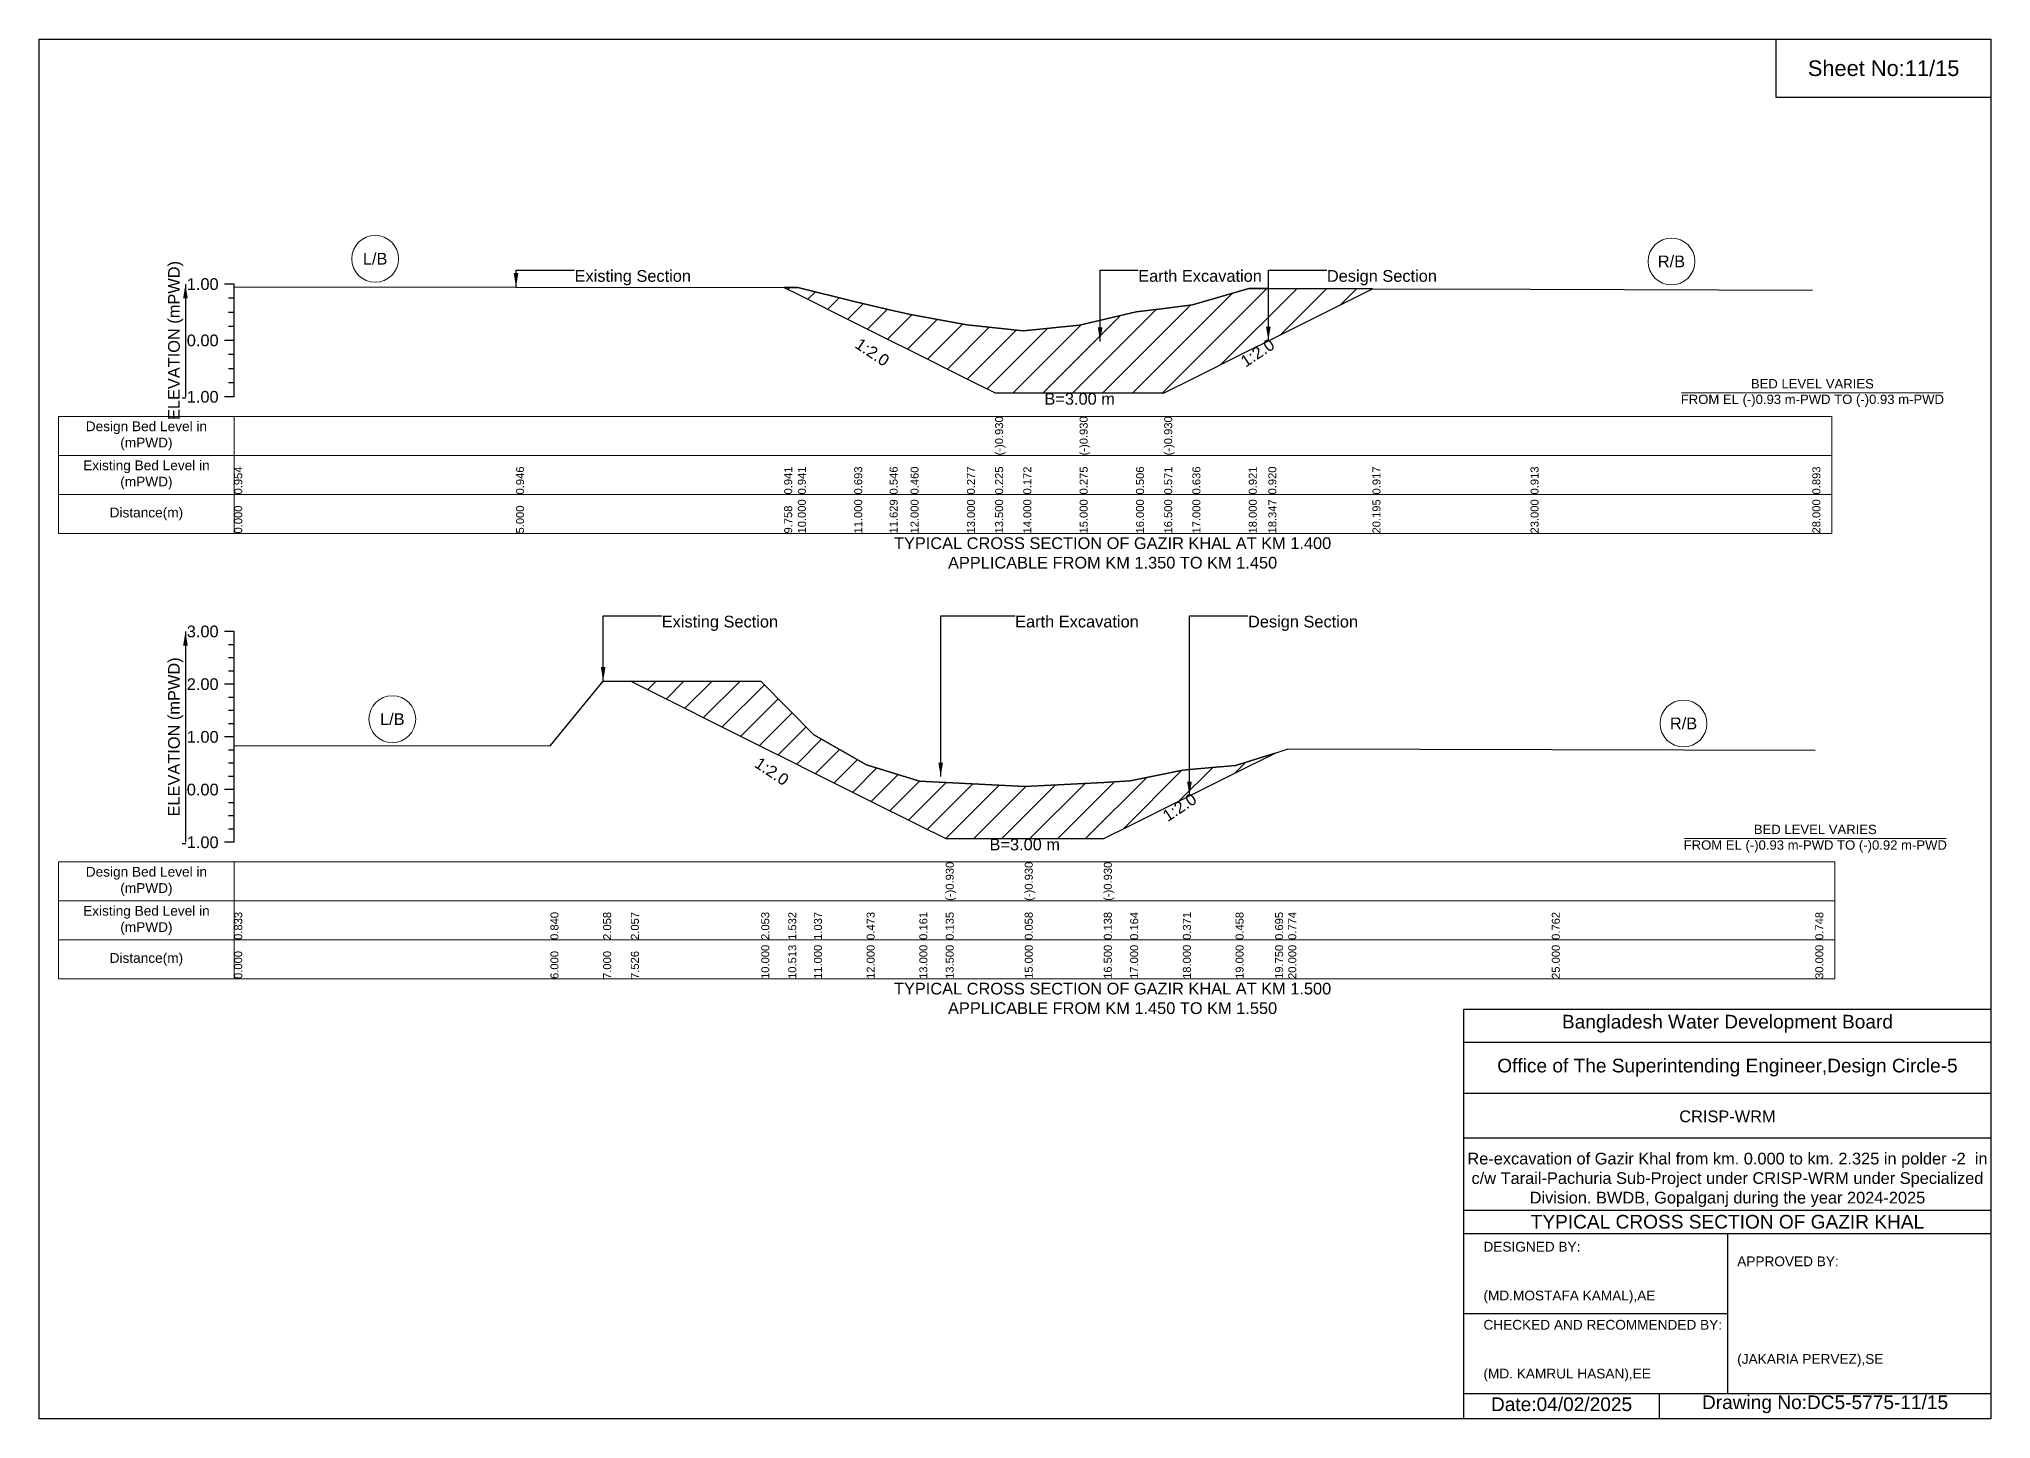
# Model space of a CAD drawing. Header units: inches. Extents: x 91000 to 258000, y -5656 to 9994.
# Drawn here: x 200000 to 208000, y -5656 to 0 of the extents above; entities that cross this region are included whole.
import ezdxf

# ---------------------------------------------------------------- set-up
doc = ezdxf.new("R2010")
doc.units = ezdxf.units.IN
doc.header["$LTSCALE"] = 7
doc.header["$MEASUREMENT"] = 0
for name, color, linetype, lineweight in [('Cross section Data Border', 7, 'Continuous', 9), ('Cross Section Labels', 7, 'Continuous', 9), ('Existing_Bed_Level for Xsection', 7, 'Continuous', 25)]:
    doc.layers.add(name, color=color, linetype=linetype, lineweight=lineweight)
doc.styles.get("Standard").update_dxf_attribs({"font": 'arial.ttf'})
doc.dimstyles.get("Standard").update_dxf_attribs({"dimtxt": 0.18, "dimasz": 0.18, "dimexe": 0.18, "dimexo": 0.0625, "dimgap": 0.09, "dimtad": 0, "dimtih": 1, "dimtoh": 1, "dimdec": 4, "dimzin": 0, "dimdsep": 46, "dimtxsty": 'Standard', "dimcen": 0.09, "dimadec": 0, "dimazin": 0, "dimtfac": 1, "dimtdec": 4, "dimtofl": 0, "dimtmove": 0, "dimatfit": 3, "dimfxl": 1, "dimtolj": 1, "dimtzin": 0, "dimarcsym": 0})

msp = doc.modelspace()

# ---------------------------------------------------------------- hatches: boundary and pattern name
at = {"layer": 'Existing_Bed_Level for Xsection'}
h = msp.add_hatch(dxfattribs=at)
h.set_pattern_fill('ANSI31', color=256, scale=693, style=0)
h.paths.add_polyline_path([(203054, -1018.3), (203110, -1046.3), (203341, -1161.8), (203486.2, -1234.4), (203572, -1277.3), (203803, -1392.8), (203918.5, -1450.6), (204034, -1450.6), (204265, -1450.6), (204496, -1450.6), (204611.5, -1450.6), (204727, -1392.8), (204958, -1277.3), (205038.3, -1237.2), (205465, -1023.8), (205038.3, -1023.1), (204958, -1023), (204727, -1088.8), (204611.5, -1103.8), (204496, -1118.8), (204265, -1172.2), (204034, -1196), (203918.5, -1183.9), (203803, -1171.7), (203572, -1129.5), (203486.2, -1109.5), (203341, -1075.6), (203110, -1018.4)])
h = msp.add_hatch(dxfattribs=at)
h.set_pattern_fill('ANSI31', color=256, scale=648, style=0)
h.paths.add_polyline_path([(202425.6, -2632.2), (202960, -2899.4), (203070.8, -2954.8), (203176, -3007.4), (203392, -3115.4), (203608, -3223.4), (203716, -3277.4), (204040, -3277.4), (204364, -3277.4), (204472, -3223.4), (204688, -3115.4), (204715, -3101.9), (204904, -3007.4), (205066, -2926.4), (204904, -2977.6), (204715, -2994), (204688, -2996.4), (204472, -3041.1), (204364, -3046.8), (204040, -3064), (203716, -3047.3), (203608, -3041.8), (203392, -2974.4), (203176, -2852.5), (203070.8, -2745.6), (202960, -2633.1)])

# ---------------------------------------------------------------- linework, layer by layer
for points in [[(200000, 0), (208000, 0), (208000, -5656), (200000, -5656)], [(207120, 0), (208000, 0), (208000, -240), (207120, -240)]]:
    msp.add_lwpolyline(points, close=True)
for points in [[(205840, -5656), (205840, -3976), (208000, -3976)], [(205840, -4112), (208000, -4112)], [(205840, -4320), (208000, -4320)], [(205840, -4504), (208000, -4504)], [(205840, -4800), (208000, -4800)], [(205840, -4896), (208000, -4896)], [(206920, -4896), (206920, -5552)], [(205840, -5224), (206920, -5224)], [(205840, -5552), (208000, -5552)], [(206640, -5552), (206640, -5656)]]:
    msp.add_lwpolyline(points)
at = {"layer": 'Cross section Data Border'}
for points in [[(200080, -1546.7), (207348, -1546.7), (207348, -2026.7), (200080, -2026.7)], [(200080, -3372.5), (207360, -3372.5), (207360, -3852.5), (200080, -3852.5)]]:
    msp.add_lwpolyline(points, close=True, dxfattribs=at)
for points in [[(200800, -1546.7), (200800, -2026.7)], [(200080, -1706.7), (207348, -1706.7)], [(200080, -1866.7), (207348, -1866.7)], [(200800, -3372.5), (200800, -3852.5)], [(200080, -3532.5), (207360, -3532.5)], [(200080, -3692.5), (207360, -3692.5)]]:
    msp.add_lwpolyline(points, dxfattribs=at)
at = {"layer": 'Cross Section Labels'}
for points in [[(206732.2, -1450.6), (207803.8, -1450.6)], [(206744.2, -3277.4), (207815.8, -3277.4)]]:
    msp.add_lwpolyline(points, dxfattribs=at)
for centre in [(201377.5, -900.8), (206690.5, -911.6), (201448, -2787.8), (206740, -2805.4)]:
    msp.add_circle(centre, 96, dxfattribs=at)
at = {"layer": 'Existing_Bed_Level for Xsection'}
for points in [[(200800, -1004.7), (200760, -1004.7)], [(200800, -1466.7), (200800, -1235.7), (200800, -1004.7)], [(200800, -1015.4), (201955, -1017.2), (203054, -1018.3), (203110, -1018.4), (203341, -1075.6), (203486.2, -1109.5), (203572, -1129.5), (203803, -1171.7), (203918.5, -1183.9), (203918.5, -1183.9), (204034, -1196), (204265, -1172.2), (204265, -1172.2), (204496, -1118.8), (204611.5, -1103.8), (204611.5, -1103.8), (204727, -1088.8), (204958, -1023), (205038.3, -1023.1), (205465, -1023.8), (206113, -1024.8), (207268, -1029.4)], [(200800, -1062.5), (200776, -1062.5)], [(200800, -1120.2), (200776, -1120.2)], [(200800, -1178), (200776, -1178)], [(200800, -1235.7), (200760, -1235.7)], [(200800, -1293.5), (200776, -1293.5)], [(200800, -1351.2), (200776, -1351.2)], [(200800, -1409), (200776, -1409)], [(200800, -1466.7), (200760, -1466.7)], [(200800, -2428.5), (200760, -2428.5)], [(200800, -3292.5), (200800, -3076.5), (200800, -2860.5), (200800, -2644.5), (200800, -2428.5)], [(200800, -2482.5), (200776, -2482.5)], [(200800, -2536.5), (200776, -2536.5)], [(200800, -2590.5), (200776, -2590.5)], [(200800, -2896.6), (202096, -2895.1), (202312, -2632), (202425.6, -2632.2), (202960, -2633.1), (203070.8, -2745.6), (203176, -2852.5), (203392, -2974.4), (203608, -3041.8), (203716, -3047.3), (203716, -3047.3), (204040, -3064), (204040, -3064), (204364, -3046.8), (204364, -3046.8), (204472, -3041.1), (204688, -2996.4), (204715, -2994), (204904, -2977.6), (205066, -2926.4), (205120, -2909.3), (206200, -2911.9), (207280, -2915)], [(200800, -2644.5), (200760, -2644.5)], [(200800, -2698.5), (200776, -2698.5)], [(200800, -2752.5), (200776, -2752.5)], [(200800, -2860.5), (200760, -2860.5)], [(200800, -2806.5), (200776, -2806.5)], [(200800, -2914.5), (200776, -2914.5)], [(200800, -2968.5), (200776, -2968.5)], [(200800, -3022.5), (200776, -3022.5)], [(200800, -3076.5), (200760, -3076.5)], [(200800, -3130.5), (200776, -3130.5)], [(200800, -3184.5), (200776, -3184.5)], [(200800, -3238.5), (200776, -3238.5)], [(200800, -3292.5), (200760, -3292.5)]]:
    msp.add_lwpolyline(points, dxfattribs=at)
for points in [[(203054, -1018.3), (203110, -1046.3), (203341, -1161.8), (203486.2, -1234.4), (203572, -1277.3), (203803, -1392.8), (203918.5, -1450.6), (203918.5, -1450.6), (204034, -1450.6), (204265, -1450.6), (204265, -1450.6), (204496, -1450.6), (204611.5, -1450.6), (204611.5, -1450.6), (204727, -1392.8), (204958, -1277.3), (205038.3, -1237.2), (205465, -1023.8), (205465, -1023.8), (205465, -1023.8), (205038.3, -1023.1), (204958, -1023), (204727, -1088.8), (204611.5, -1103.8), (204611.5, -1103.8), (204496, -1118.8), (204265, -1172.2), (204265, -1172.2), (204034, -1196), (203918.5, -1183.9), (203918.5, -1183.9), (203803, -1171.7), (203572, -1129.5), (203486.2, -1109.5), (203341, -1075.6), (203110, -1018.4)], [(202425.6, -2632.2), (202425.6, -2632.2), (202960, -2899.4), (203070.8, -2954.8), (203176, -3007.4), (203392, -3115.4), (203608, -3223.4), (203716, -3277.4), (203716, -3277.4), (204040, -3277.4), (204040, -3277.4), (204364, -3277.4), (204364, -3277.4), (204472, -3223.4), (204688, -3115.4), (204715, -3101.9), (204904, -3007.4), (205066, -2926.4), (204904, -2977.6), (204715, -2994), (204688, -2996.4), (204472, -3041.1), (204364, -3046.8), (204364, -3046.8), (204040, -3064), (204040, -3064), (203716, -3047.3), (203716, -3047.3), (203608, -3041.8), (203392, -2974.4), (203176, -2852.5), (203070.8, -2745.6), (202960, -2633.1), (202425.6, -2632.2)]]:
    msp.add_lwpolyline(points, close=True, dxfattribs=at)

# ---------------------------------------------------------------- texts
at = {"attachment_point": 5}
for s, insert, char_height in [('Sheet No:11/15', (207560, -120), 64), ('Bangladesh Water Development Board', (206920, -4036), 56), ('Office of The Superintending Engineer,Design Circle-5', (206920, -4216), 56)]:
    msp.add_mtext(s, dxfattribs=dict(at, insert=insert, char_height=char_height))
for s, insert, char_height, width, attachment_point in [('CRISP-WRM', (206920, -4416), 48, 2240, 5), ('Re-excavation of Gazir Khal from km. 0.000 to km. 2.325 in polder -2  in c/w Tarail-Pachuria Sub-Project under CRISP-WRM under Specialized Division. BWDB, Gopalganj during the year 2024-2025', (206920, -4676), 48, 2160, 5), ('TYPICAL CROSS SECTION OF GAZIR KHAL', (206920, -4848), 56, 2240, 5), ('DESIGNED BY:^J^J^J(MD.MOSTAFA KAMAL),AE', (205920, -5056), 40, 1120, 4), ('APPROVED BY:^J^J^J^J^J^J(JAKARIA PERVEZ),SE', (206960, -5216), 40, 1120, 4), ('CHECKED AND RECOMMENDED BY:^J^J^J(MD. KAMRUL HASAN),EE', (205920, -5376), 40, 1120, 4), ('Date:04/02/2025', (206240, -5596), 56, 1120, 5), ('Drawing No:DC5-5775-11/15', (207320, -5596), 56, 1760, 5)]:
    msp.add_mtext(s, dxfattribs=dict(insert=insert, char_height=char_height, width=width, attachment_point=attachment_point))
at = {"layer": 'Cross section Data Border', "char_height": 40, "width": 640, "attachment_point": 5}
for s, insert in [('Design Bed Level in (mPWD)', (200440, -1626.7)), ('Existing Bed Level in (mPWD)', (200440, -1786.7)), ('Distance(m)', (200440, -1946.7)), ('Design Bed Level in (mPWD)', (200440, -3452.5)), ('Existing Bed Level in (mPWD)', (200440, -3612.5)), ('Distance(m)', (200440, -3772.5))]:
    msp.add_mtext(s, dxfattribs=dict(at, insert=insert))
at = {"layer": 'Cross Section Labels'}
for s, insert, char_height, attachment_point in [('L/B', (201377.5, -900.8), 48, 5), ('Existing Section', (202195, -947), 48, 1), ('Earth Excavation', (204505, -947), 48, 1), ('Design Section', (205278.3, -947), 48, 1), ('R/B', (206690.5, -911.6), 48, 5), ('BED LEVEL VARIES ^JFROM EL (-)0.93 m-PWD TO (-)0.93 m-PWD', (207268, -1450.6), 38.4, 5), ('B=3.00 m', (204265, -1450.6), 48, 2), ('TYPICAL CROSS SECTION OF GAZIR KHAL AT KM 1.400^JAPPLICABLE FROM KM 1.350 TO KM 1.450', (204400, -2106.7), 48, 5), ('Existing Section', (202552, -2363.7), 48, 1), ('Earth Excavation', (204000.5, -2363.7), 48, 1), ('Design Section', (204955, -2363.7), 48, 1), ('L/B', (201448, -2787.8), 48, 5), ('R/B', (206740, -2805.4), 48, 5), ('B=3.00 m', (204040, -3277.4), 48, 2), ('BED LEVEL VARIES ^JFROM EL (-)0.93 m-PWD TO (-)0.92 m-PWD', (207280, -3277.4), 38.4, 5), ('TYPICAL CROSS SECTION OF GAZIR KHAL AT KM 1.500^JAPPLICABLE FROM KM 1.450 TO KM 1.550', (204400, -3932.5), 48, 5)]:
    msp.add_mtext(s, dxfattribs=dict(at, insert=insert, char_height=char_height, attachment_point=attachment_point))
at = {"layer": 'Cross Section Labels', "char_height": 48, "attachment_point": 2}
for insert, rotation in [((203428.5, -1263.3), 326.30993), ((204980.5, -1266.1), 33.69007), ((203016.8, -2981.8), 326.30993), ((204661, -3128.9), 33.69007)]:
    msp.add_mtext('1:2.0', dxfattribs=dict(at, insert=insert, rotation=rotation))
at = {"layer": 'Existing_Bed_Level for Xsection', "rotation": 90}
for s, insert, char_height, attachment_point in [('ELEVATION (mPWD)', (200560, -1235.7), 48, 5), ('(-)0.930', (203918.5, -1706.7), 32.8, 1), ('(-)0.930', (204265, -1706.7), 32.8, 1), ('(-)0.930', (204611.5, -1706.7), 32.8, 1), ('0.954', (200800, -1866.7), 32.8, 1), ('0.946', (201955, -1866.7), 32.8, 1), ('0.941', (203054, -1866.7), 32.8, 1), ('0.941', (203110, -1866.7), 32.8, 1), ('0.693', (203341, -1866.7), 32.8, 1), ('0.546', (203486.2, -1866.7), 32.8, 1), ('0.460', (203572, -1866.7), 32.8, 1), ('0.277', (203803, -1866.7), 32.8, 1), ('0.225', (203918.5, -1866.7), 32.8, 1), ('0.172', (204034, -1866.7), 32.8, 1), ('0.275', (204265, -1866.7), 32.8, 1), ('0.506', (204496, -1866.7), 32.8, 1), ('0.571', (204611.5, -1866.7), 32.8, 1), ('0.636', (204727, -1866.7), 32.8, 1), ('0.921', (204958, -1866.7), 32.8, 1), ('0.920', (205038.3, -1866.7), 32.8, 1), ('0.917', (205465, -1866.7), 32.8, 1), ('0.913', (206113, -1866.7), 32.8, 1), ('0.893', (207268, -1866.7), 32.8, 1), ('0.000', (200800, -2026.7), 32.8, 1), ('5.000', (201955, -2026.7), 32.8, 1), ('9.758', (203054, -2026.7), 32.8, 1), ('10.000', (203110, -2026.7), 32.8, 1), ('11.000', (203341, -2026.7), 32.8, 1), ('11.629', (203486.2, -2026.7), 32.8, 1), ('12.000', (203572, -2026.7), 32.8, 1), ('13.000', (203803, -2026.7), 32.8, 1), ('13.500', (203918.5, -2026.7), 32.8, 1), ('14.000', (204034, -2026.7), 32.8, 1), ('15.000', (204265, -2026.7), 32.8, 1), ('16.000', (204496, -2026.7), 32.8, 1), ('16.500', (204611.5, -2026.7), 32.8, 1), ('17.000', (204727, -2026.7), 32.8, 1), ('18.000', (204958, -2026.7), 32.8, 1), ('18.347', (205038.3, -2026.7), 32.8, 1), ('20.195', (205465, -2026.7), 32.8, 1), ('23.000', (206113, -2026.7), 32.8, 1), ('28.000', (207268, -2026.7), 32.8, 1), ('ELEVATION (mPWD)', (200560, -2860.5), 48, 5), ('(-)0.930', (203716, -3532.5), 32.8, 1), ('(-)0.930', (204040, -3532.5), 32.8, 1), ('(-)0.930', (204364, -3532.5), 32.8, 1), ('0.833', (200800, -3692.5), 32.8, 1), ('0.840', (202096, -3692.5), 32.8, 1), ('2.058', (202312, -3692.5), 32.8, 1), ('2.057', (202425.6, -3692.5), 32.8, 1), ('2.053', (202960, -3692.5), 32.8, 1), ('1.532', (203070.8, -3692.5), 32.8, 1), ('1.037', (203176, -3692.5), 32.8, 1), ('0.473', (203392, -3692.5), 32.8, 1), ('0.161', (203608, -3692.5), 32.8, 1), ('0.135', (203716, -3692.5), 32.8, 1), ('0.058', (204040, -3692.5), 32.8, 1), ('0.138', (204364, -3692.5), 32.8, 1), ('0.164', (204472, -3692.5), 32.8, 1), ('0.371', (204688, -3692.5), 32.8, 1), ('0.458', (204904, -3692.5), 32.8, 1), ('0.695', (205066, -3692.5), 32.8, 1), ('0.774', (205120, -3692.5), 32.8, 1), ('0.762', (206200, -3692.5), 32.8, 1), ('0.748', (207280, -3692.5), 32.8, 1), ('0.000', (200800, -3852.5), 32.8, 1), ('6.000', (202096, -3852.5), 32.8, 1), ('7.000', (202312, -3852.5), 32.8, 1), ('7.526', (202425.6, -3852.5), 32.8, 1), ('10.000', (202960, -3852.5), 32.8, 1), ('10.513', (203070.8, -3852.5), 32.8, 1), ('11.000', (203176, -3852.5), 32.8, 1), ('12.000', (203392, -3852.5), 32.8, 1), ('13.000', (203608, -3852.5), 32.8, 1), ('13.500', (203716, -3852.5), 32.8, 1), ('15.000', (204040, -3852.5), 32.8, 1), ('16.500', (204364, -3852.5), 32.8, 1), ('17.000', (204472, -3852.5), 32.8, 1), ('18.000', (204688, -3852.5), 32.8, 1), ('19.000', (204904, -3852.5), 32.8, 1), ('19.750', (205066, -3852.5), 32.8, 1), ('20.000', (205120, -3852.5), 32.8, 1), ('25.000', (206200, -3852.5), 32.8, 1), ('30.000', (207280, -3852.5), 32.8, 1)]:
    msp.add_mtext(s, dxfattribs=dict(at, insert=insert, char_height=char_height, attachment_point=attachment_point))
at = {"layer": 'Existing_Bed_Level for Xsection', "char_height": 48, "attachment_point": 6}
for s, insert in [('1.00', (200736, -1004.7)), ('0.00', (200736, -1235.7)), ('-1.00', (200736, -1466.7)), ('3.00', (200736, -2428.5)), ('2.00', (200736, -2644.5)), ('1.00', (200736, -2860.5)), ('0.00', (200736, -3076.5)), ('-1.00', (200736, -3292.5))]:
    msp.add_mtext(s, dxfattribs=dict(at, insert=insert))

# ---------------------------------------------------------------- leaders
at = {"layer": 'Cross Section Labels', "annotation_type": 0, "has_hookline": 1, "hookline_direction": 0}
for points, text_width in [([(201955, -1017.2), (201955, -947), (202194.9, -947)], 467.2), ([(204348.8, -1239.9), (204348.8, -947), (204504.9, -947)], 497), ([(205038.3, -1237.2), (205038.3, -947), (205278.2, -947)], 441.2), ([(202312, -2632), (202312, -2363.7), (202551.9, -2363.7)], 467.2), ([(203695.4, -3023.1), (203695.4, -2363.7), (204000.4, -2363.7)], 497), ([(204715, -3101.9), (204715, -2363.7), (204954.9, -2363.7)], 441.2)]:
    msp.add_leader(points, dimstyle='Standard', override={"dimasz": 57.6}, dxfattribs=dict(at, text_width=text_width))
at = {"layer": 'Existing_Bed_Level for Xsection'}
for points in [[(200600, -1004.7), (200600, -1466.7)], [(200600, -2428.5), (200600, -3292.5)]]:
    msp.add_leader(points, dimstyle='Standard', override={"dimasz": 57.6}, dxfattribs=at)

doc.saveas('drawing.dxf')
